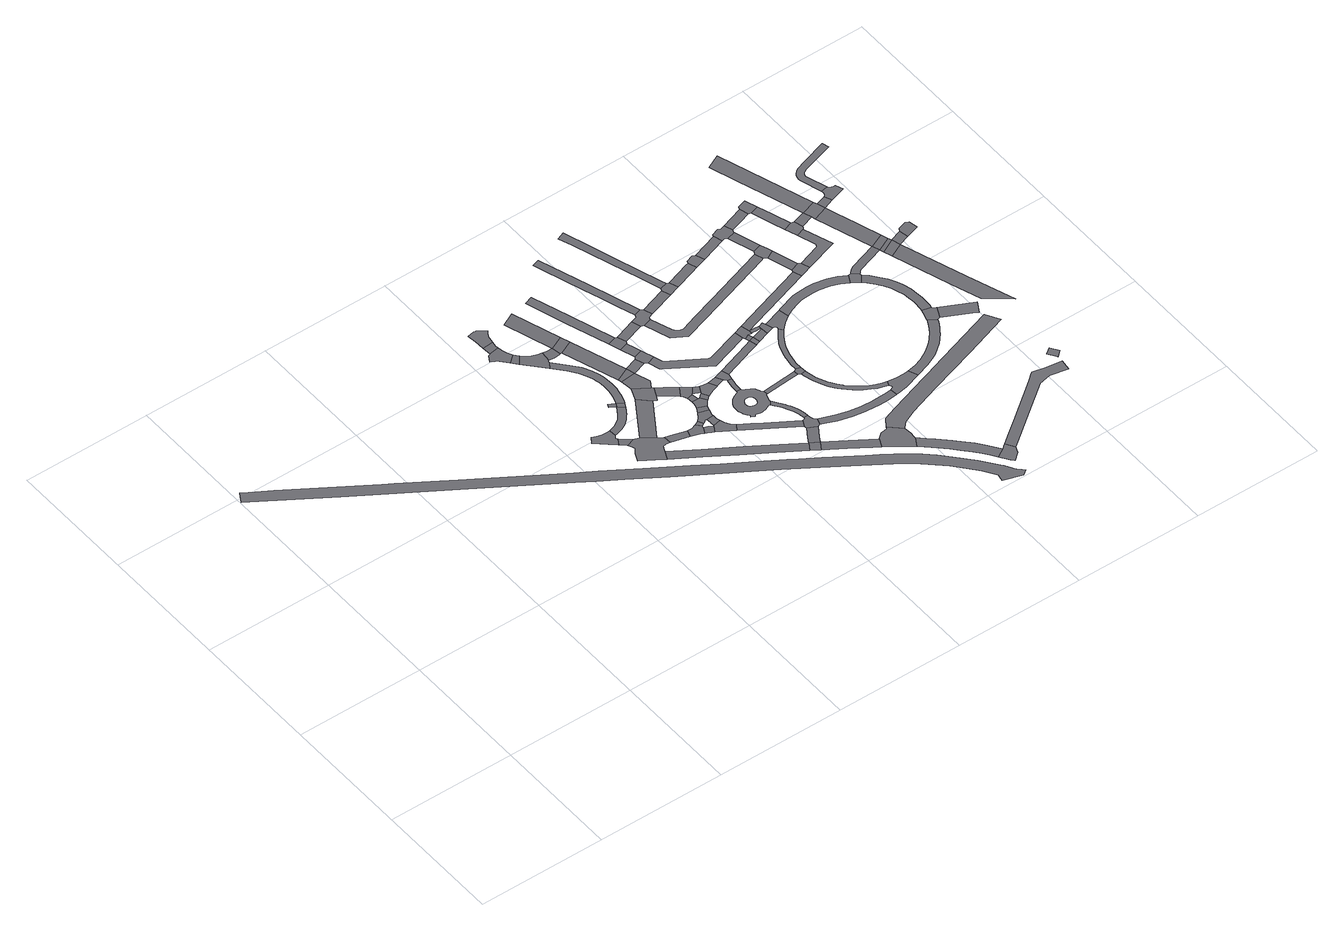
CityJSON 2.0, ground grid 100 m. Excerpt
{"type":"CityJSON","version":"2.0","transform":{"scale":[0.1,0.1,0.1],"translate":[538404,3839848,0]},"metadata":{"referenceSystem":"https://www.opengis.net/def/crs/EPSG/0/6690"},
"CityObjects":{
"road1":{"type":"Road","attributes":{"RoadStructureAttribute.sectionType":"1"},"geometry":[{"type":"MultiSurface","lod":"1","boundaries":[[[0,1,2,3,4,5,6,7,8,9,10,11,12,13,14,15,16,17,18,19,20,21,22,23,24,25,26,27,28,29,30,31,32,33,34,35,36,37,38,39,40,41,42,43,44,45,46,47,48,49,50,51,52,53,54,55,56,57]]]}]},
"road2":{"type":"Road","geometry":[{"type":"MultiSurface","lod":"1","boundaries":[[[58,59,60,61,62,63,64,65,66,67,68,69]]]}]},
"road3":{"type":"Road","attributes":{"RoadStructureAttribute.sectionType":"1"},"geometry":[{"type":"MultiSurface","lod":"1","boundaries":[[[70,65,64,71,72]]]}]},
"road4":{"type":"Road","geometry":[{"type":"MultiSurface","lod":"1","boundaries":[[[72,71,73,74,75,76,77,78,79,80,81,82,83,84,85,86]]]}]},
"road5":{"type":"Road","attributes":{"RoadStructureAttribute.sectionType":"1"},"geometry":[{"type":"MultiSurface","lod":"1","boundaries":[[[87,88,89,90,91,92,93,69,68,94,95,96,97,98,99,100]]]}]},
"road6":{"type":"Road","geometry":[{"type":"MultiSurface","lod":"1","boundaries":[[[101,102,103,104,105,106,107,108,109,110,111,112]]]}]},
"road7":{"type":"Road","attributes":{"RoadStructureAttribute.sectionType":"1"},"geometry":[{"type":"MultiSurface","lod":"1","boundaries":[[[113,114,115,104,103]]]}]},
"road8":{"type":"Road","attributes":{"RoadStructureAttribute.sectionType":"1"},"geometry":[{"type":"MultiSurface","lod":"1","boundaries":[[[112,111,116,117]]]}]},
"road9":{"type":"Road","geometry":[{"type":"MultiSurface","lod":"1","boundaries":[[[118,119,87,120]]]}]},
"road10":{"type":"Road","geometry":[{"type":"MultiSurface","lod":"1","boundaries":[[[121,122,123,124,125,115,114,126,127,128,129,130]]]}]},
"road11":{"type":"Road","attributes":{"RoadStructureAttribute.sectionType":"1"},"geometry":[{"type":"MultiSurface","lod":"1","boundaries":[[[131,83,82,132,133]]]}]},
"road12":{"type":"Road","geometry":[{"type":"MultiSurface","lod":"1","boundaries":[[[134,135,136,117,116,137,138,139,140,141]]]}]},
"road13":{"type":"Road","attributes":{"RoadStructureAttribute.sectionType":"1"},"geometry":[{"type":"MultiSurface","lod":"1","boundaries":[[[142,86,85,143]]]}]},
"road14":{"type":"Road","geometry":[{"type":"MultiSurface","lod":"1","boundaries":[[[120,87,100,144,145]]]}]},
"road15":{"type":"Road","attributes":{"RoadStructureAttribute.sectionType":"1"},"geometry":[{"type":"MultiSurface","lod":"1","boundaries":[[[146,147,148,149,150,151,152,153,154,155,156,157,158,138,137,159,160,161,162,163,164,165,166,167,168,169,170,120,145]]]}]},
"road16":{"type":"Road","geometry":[{"type":"MultiSurface","lod":"1","boundaries":[[[171,172,133,132,173,174,175,176,177,178]]]}]},
"road17":{"type":"Road","attributes":{"RoadStructureAttribute.sectionType":"1"},"geometry":[{"type":"MultiSurface","lod":"1","boundaries":[[[179,180,181,79,78,182,183,184,185,186]]]}]},
"road18":{"type":"Road","attributes":{"RoadStructureAttribute.sectionType":"1"},"geometry":[{"type":"MultiSurface","lod":"1","boundaries":[[[187,141,140,188,189,190,191,192]]]}]},
"road19":{"type":"Road","attributes":{"RoadStructureAttribute.sectionType":"1"},"geometry":[{"type":"MultiSurface","lod":"1","boundaries":[[[193,194,195,176,175,196,197,198,199]]]}]},
"road20":{"type":"Road","geometry":[{"type":"MultiSurface","lod":"1","boundaries":[[[200,201,171,178,202]]]}]},
"road21":{"type":"Road","attributes":{"RoadStructureAttribute.sectionType":"1"},"geometry":[{"type":"MultiSurface","lod":"1","boundaries":[[[203,204,142,143,205,206,207,208,209]]]}]},
"road22":{"type":"Road","attributes":{"RoadStructureAttribute.sectionType":"1"},"geometry":[{"type":"MultiSurface","lod":"1","boundaries":[[[210,211,192,212]]]}]},
"road23":{"type":"Road","geometry":[{"type":"MultiSurface","lod":"1","boundaries":[[[212,192,191,213,214]]]}]},
"road24":{"type":"Road","attributes":{"RoadStructureAttribute.sectionType":"1"},"geometry":[{"type":"MultiSurface","lod":"1","boundaries":[[[214,213,215,216]]]}]},
"road25":{"type":"Road","geometry":[{"type":"MultiSurface","lod":"1","boundaries":[[[217,218,219,203,209]]]}]},
"road26":{"type":"Road","geometry":[{"type":"MultiSurface","lod":"1","boundaries":[[[220,221,222,223,224,199,198,225,226]]]}]},
"road27":{"type":"Road","geometry":[{"type":"MultiSurface","lod":"1","boundaries":[[[227,228,200,202,229,230,231,232,233,234,235]]]}]},
"road28":{"type":"Road","geometry":[{"type":"MultiSurface","lod":"1","boundaries":[[[216,215,219,218]]]}]},
"road29":{"type":"Road","attributes":{"RoadStructureAttribute.sectionType":"1"},"geometry":[{"type":"MultiSurface","lod":"1","boundaries":[[[236,237,238,233,232,239,240,241,242,243,224,223]]]}]},
"road30":{"type":"Road","attributes":{"RoadStructureAttribute.sectionType":"1"},"geometry":[{"type":"MultiSurface","lod":"1","boundaries":[[[244,208,207,245,246,247]]]}]},
"road31":{"type":"Road","attributes":{"RoadStructureAttribute.sectionType":"1"},"geometry":[{"type":"MultiSurface","lod":"1","boundaries":[[[248,227,235,249]]]}]},
"road32":{"type":"Road","geometry":[{"type":"MultiSurface","lod":"1","boundaries":[[[250,251,248,249,252,253,254,255,256,257]]]}]},
"road33":{"type":"Road","geometry":[{"type":"MultiSurface","lod":"1","boundaries":[[[258,259,260,261,250,257]]]}]},
"road34":{"type":"Road","geometry":[{"type":"MultiSurface","lod":"1","boundaries":[[[262,216,218,263]]]}]},
"road35":{"type":"Road","geometry":[{"type":"MultiSurface","lod":"1","boundaries":[[[264,247,246,265,266,261,260,267,268,269]]]}]},
"road36":{"type":"Road","geometry":[{"type":"MultiSurface","lod":"1","boundaries":[[[270,271,272,273,254,253,274,275]]]}]},
"road37":{"type":"Road","attributes":{"RoadStructureAttribute.sectionType":"1"},"geometry":[{"type":"MultiSurface","lod":"1","boundaries":[[[269,268,276,277,278,279,280]]]}]},
"road38":{"type":"Road","attributes":{"RoadStructureAttribute.sectionType":"1"},"geometry":[{"type":"MultiSurface","lod":"1","boundaries":[[[281,282,226,225,283,284]]]}]},
"road39":{"type":"Road","geometry":[{"type":"MultiSurface","lod":"1","boundaries":[[[285,286,287,288,289,290,291,292]]]}]},
"road40":{"type":"Road","geometry":[{"type":"MultiSurface","lod":"1","boundaries":[[[186,185,293,294,295]]]}]},
"road41":{"type":"Road","geometry":[{"type":"MultiSurface","lod":"1","boundaries":[[[296,297,262,263,298,299]]]}]},
"road42":{"type":"Road","geometry":[{"type":"MultiSurface","lod":"1","boundaries":[[[300,301,302,297,296]]]}]},
"road43":{"type":"Road","geometry":[{"type":"MultiSurface","lod":"1","boundaries":[[[292,291,302,301,303,304]]]}]},
"road44":{"type":"Road","attributes":{"RoadStructureAttribute.sectionType":"1"},"geometry":[{"type":"MultiSurface","lod":"1","boundaries":[[[305,306,280,279,307,270,275,308,309,310,311]]]}]},
"road45":{"type":"Road","attributes":{"RoadStructureAttribute.sectionType":"1"},"geometry":[{"type":"MultiSurface","lod":"1","boundaries":[[[312,313,186,295,314,315]]]}]},
"road46":{"type":"Road","attributes":{"RoadStructureAttribute.sectionType":"1"},"geometry":[{"type":"MultiSurface","lod":"1","boundaries":[[[316,317,318,319,320,321,322,323,324,325,326,327,328,329,330,331,332,333,334,335,336,337,338,339,340,341,342,343,344,345,346,347,348,349,350,351,352,353,354,355,356,357,358,359,360,361,362,363,364,365,366,367],[368,369,370,371,372,373,374,375,376,377,378,379,380,381,382,383,384,385,386,387,388,389,390,391]]]}]},
"road47":{"type":"Road","attributes":{"RoadStructureAttribute.sectionType":"1"},"geometry":[{"type":"MultiSurface","lod":"1","boundaries":[[[392,393,311,310,394]]]}]},
"road48":{"type":"Road","geometry":[{"type":"MultiSurface","lod":"1","boundaries":[[[395,396,304,303,397]]]}]},
"road49":{"type":"Road","attributes":{"RoadStructureAttribute.sectionType":"1"},"geometry":[{"type":"MultiSurface","lod":"1","boundaries":[[[398,399,400,401,316,367,402,403,404,405]]]}]},
"road50":{"type":"Road","attributes":{"RoadStructureAttribute.sectionType":"1"},"geometry":[{"type":"MultiSurface","lod":"1","boundaries":[[[406,295,294,407,408,409,410]]]}]},
"road51":{"type":"Road","geometry":[{"type":"MultiSurface","lod":"1","boundaries":[[[411,412,413,414,415,416,417,284,283,312,315,418,419]]]}]},
"road52":{"type":"Road","geometry":[{"type":"MultiSurface","lod":"1","boundaries":[[[420,392,394,421,422,398,405,423]]]}]},
"road53":{"type":"Road","attributes":{"RoadStructureAttribute.sectionType":"1"},"geometry":[{"type":"MultiSurface","lod":"1","boundaries":[[[424,425,426,427,428,429,430,431,348,347,432,433,434,435,436,437,438,439,415,414]]]}]},
"road54":{"type":"Road","geometry":[{"type":"MultiSurface","lod":"1","boundaries":[[[440,441,442,443,299,298,444,445,446,447,448,449,450]]]}]},
"road55":{"type":"Road","geometry":[{"type":"MultiSurface","lod":"1","boundaries":[[[451,452,453,395,397,454,455,456,457,458]]]}]},
"road56":{"type":"Road","geometry":[{"type":"MultiSurface","lod":"1","boundaries":[[[459,460,461,462,463,464,465,466,452,451]]]}]},
"road57":{"type":"Road","attributes":{"RoadStructureAttribute.sectionType":"1"},"geometry":[{"type":"MultiSurface","lod":"1","boundaries":[[[467,468,356,355,469,470]]]}]},
"road58":{"type":"Road","geometry":[{"type":"MultiSurface","lod":"1","boundaries":[[[471,472,473,410,409,474,475,476,477,478,479,480,481,482,483]]]}]},
"road59":{"type":"Road","attributes":{"RoadStructureAttribute.sectionType":"1"},"geometry":[{"type":"MultiSurface","lod":"1","boundaries":[[[484,485,420,423,486,487]]]}]},
"road60":{"type":"Road","attributes":{"RoadStructureAttribute.sectionType":"1"},"geometry":[{"type":"MultiSurface","lod":"1","boundaries":[[[488,489,490,491,492,493,494,495,419,418,496,497,498,499,500,501,502,503,504,505]]]}]},
"road61":{"type":"Road","geometry":[{"type":"MultiSurface","lod":"1","boundaries":[[[506,458,457,507,508]]]}]},
"road62":{"type":"Road","geometry":[{"type":"MultiSurface","lod":"1","boundaries":[[[509,510,467,470,511,512,513,514,515]]]}]},
"road63":{"type":"Road","attributes":{"RoadStructureAttribute.sectionType":"1"},"geometry":[{"type":"MultiSurface","lod":"1","boundaries":[[[516,517,518,519,520,521,522,523,524,525,526,478,477,527,528,529,530,531,532,533,534,535,536,537,538]]]}]},
"road64":{"type":"Road","geometry":[{"type":"MultiSurface","lod":"1","boundaries":[[[539,484,487,540,541]]]}]},
"road65":{"type":"Road","geometry":[{"type":"MultiSurface","lod":"1","boundaries":[[[542,543,484,539]]]}]},
"road66":{"type":"Road","geometry":[{"type":"MultiSurface","lod":"1","boundaries":[[[544,545,450,449,543,542,546,547]]]}]},
"road67":{"type":"Road","geometry":[{"type":"MultiSurface","lod":"1","boundaries":[[[548,549,550,551,552,553,554,555,556,557]]]}]},
"road68":{"type":"Road","attributes":{"RoadStructureAttribute.sectionType":"1"},"geometry":[{"type":"MultiSurface","lod":"1","boundaries":[[[558,559,560,539,541,561]]]}]},
"road69":{"type":"Road","geometry":[{"type":"MultiSurface","lod":"1","boundaries":[[[557,556,562,506,508,563,564,565]]]}]},
"road70":{"type":"Road","attributes":{"RoadStructureAttribute.sectionType":"1"},"geometry":[{"type":"MultiSurface","lod":"1","boundaries":[[[566,567,568,569,570,571,572,573,574,575,576,577,578,513,512,579,580,581,582,583,584,585,586,587,588,589,590,591,592,593]]]}]},
"road71":{"type":"Road","attributes":{"RoadStructureAttribute.sectionType":"1"},"geometry":[{"type":"MultiSurface","lod":"1","boundaries":[[[594,595,596,597,598,599,600,601,602,603,509,515,604,605,606,607,608,609,610,611,612]]]}]},
"road72":{"type":"Road","geometry":[{"type":"MultiSurface","lod":"1","boundaries":[[[613,547,546,614,615,616,617]]]}]},
"road73":{"type":"Road","geometry":[{"type":"MultiSurface","lod":"1","boundaries":[[[618,619,620,538,537,621,622,623,624,625]]]}]},
"road74":{"type":"Road","geometry":[{"type":"MultiSurface","lod":"1","boundaries":[[[626,627,628,629,630,631,632,455,454,633,634,635,636,637,638]]]}]},
"road75":{"type":"Road","geometry":[{"type":"MultiSurface","lod":"1","boundaries":[[[639,640,617,616,558,561,641,642]]]}]},
"road76":{"type":"Road","geometry":[{"type":"MultiSurface","lod":"1","boundaries":[[[643,644,645,646,565,564,647,648,649,650]]]}]},
"road77":{"type":"Road","geometry":[{"type":"MultiSurface","lod":"1","boundaries":[[[651,642,641,652,653,654,594,612,655,656]]]}]},
"road78":{"type":"Road","geometry":[{"type":"MultiSurface","lod":"1","boundaries":[[[657,658,593,592,659,660,661,505,504,662,663,664,665]]]}]},
"road79":{"type":"Road","geometry":[{"type":"MultiSurface","lod":"1","boundaries":[[[666,667,544,547,668,669]]]}]},
"road80":{"type":"Road","geometry":[{"type":"MultiSurface","lod":"1","boundaries":[[[670,671,643,650,672,673]]]}]},
"road81":{"type":"Road","attributes":{"RoadStructureAttribute.sectionType":"1"},"geometry":[{"type":"MultiSurface","lod":"1","boundaries":[[[674,675,676,677,678,679,471,483,680,681,682,683,684,685,686]]]}]},
"road82":{"type":"Road","geometry":[{"type":"MultiSurface","lod":"1","boundaries":[[[687,673,672,688]]]}]},
"road83":{"type":"Road","attributes":{"RoadStructureAttribute.sectionType":"1"},"geometry":[{"type":"MultiSurface","lod":"1","boundaries":[[[689,690,691,692,693,694,695,696,651,656,697,698,699,700,701,702,703,704,705,706,707]]]}]},
"road84":{"type":"Road","attributes":{"RoadStructureAttribute.sectionType":"1"},"geometry":[{"type":"MultiSurface","lod":"1","boundaries":[[[708,709,710,711,712,713,714,618,625,715,716,717,718,719,720,721]]]}]},
"road85":{"type":"Road","attributes":{"RoadStructureAttribute.sectionType":"1"},"geometry":[{"type":"MultiSurface","lod":"1","boundaries":[[[722,723,724,725,726,727,728,729,730,731,732,665,664,733,734,735,736,737,738,739,740,741,742,743]]]}]},
"road86":{"type":"Road","geometry":[{"type":"MultiSurface","lod":"1","boundaries":[[[744,745,746,747,687,688,748,749,750,751,752]]]}]},
"road87":{"type":"Road","geometry":[{"type":"MultiSurface","lod":"1","boundaries":[[[753,754,755,756,757,626,638,758,759]]]}]},
"road88":{"type":"Road","geometry":[{"type":"MultiSurface","lod":"1","boundaries":[[[750,749,756,755]]]}]},
"road89":{"type":"Road","geometry":[{"type":"MultiSurface","lod":"1","boundaries":[[[760,759,758,761,762,763]]]}]},
"road90":{"type":"Road","geometry":[{"type":"MultiSurface","lod":"1","boundaries":[[[763,762,666,669,764,765,766]]]}]},
"road91":{"type":"Road","geometry":[{"type":"MultiSurface","lod":"1","boundaries":[[[767,768,744,752,769,770]]]}]},
"road92":{"type":"Road","geometry":[{"type":"MultiSurface","lod":"1","boundaries":[[[707,706,771,772,773,774,775]]]}]},
"road93":{"type":"Road","geometry":[{"type":"MultiSurface","lod":"1","boundaries":[[[776,777,778,722,743,779,780,781,782]]]}]},
"road94":{"type":"Road","attributes":{"RoadStructureAttribute.sectionType":"1"},"geometry":[{"type":"MultiSurface","lod":"1","boundaries":[[[783,784,785,786,787,788,789,790,791,792,773,772,793,794,795,796,797,798,799,800,801,802,776,782]]]}]},
"road95":{"type":"Road","geometry":[{"type":"MultiSurface","lod":"1","boundaries":[[[803,804,805,806,807,766,765]]]}]},
"road96":{"type":"Road","geometry":[{"type":"MultiSurface","lod":"1","boundaries":[[[808,809,767,770,810,811]]]}]},
"road97":{"type":"Road","geometry":[{"type":"MultiSurface","lod":"1","boundaries":[[[812,811,810,813,814,815]]]}]},
"road98":{"type":"Road","geometry":[{"type":"MultiSurface","lod":"1","boundaries":[[[815,814,816,805,804,817,818,819]]]}]},
"road99":{"type":"Road","geometry":[{"type":"MultiSurface","lod":"1","boundaries":[[[780,779,820,821,822]]]}]},
"road100":{"type":"Road","attributes":{"RoadStructureAttribute.sectionType":"1"},"geometry":[{"type":"MultiSurface","lod":"1","boundaries":[[[823,824,825,826,827,775,774,828,829,830,831,832]]]}]},
"road101":{"type":"Road","geometry":[{"type":"MultiSurface","lod":"1","boundaries":[[[833,834,835,836,837]]]}]},
"road102":{"type":"Road","geometry":[{"type":"MultiSurface","lod":"1","boundaries":[[[838,819,818,839]]]}]},
"road103":{"type":"Road","attributes":{"RoadStructureAttribute.sectionType":"1"},"geometry":[{"type":"MultiSurface","lod":"1","boundaries":[[[840,841,842,843,838,844]]]}]},
"road104":{"type":"Road","geometry":[{"type":"MultiSurface","lod":"1","boundaries":[[[844,838,839,845,846,847]]]}]},
"road105":{"type":"Road","attributes":{"RoadStructureAttribute.sectionType":"1"},"geometry":[{"type":"MultiSurface","lod":"1","boundaries":[[[848,849,846,845,823,850]]]}]},
"road106":{"type":"Road","geometry":[{"type":"MultiSurface","lod":"1","boundaries":[[[850,823,832,851]]]}]},
"road107":{"type":"Road","attributes":{"RoadStructureAttribute.sectionType":"1"},"geometry":[{"type":"MultiSurface","lod":"1","boundaries":[[[851,832,852,853]]]}]},
"road108":{"type":"Road","geometry":[{"type":"MultiSurface","lod":"1","boundaries":[[[853,852,854,855]]]}]},
"road109":{"type":"Road","attributes":{"RoadStructureAttribute.sectionType":"1"},"geometry":[{"type":"MultiSurface","lod":"1","boundaries":[[[856,855,854,857,858,859]]]}]},
"road110":{"type":"Road","attributes":{"RoadStructureAttribute.sectionType":"1"},"geometry":[{"type":"MultiSurface","lod":"1","boundaries":[[[860,847,846,861]]]}]},
"road111":{"type":"Road","geometry":[{"type":"MultiSurface","lod":"1","boundaries":[[[862,853,855,863]]]}]},
"road112":{"type":"Road","geometry":[{"type":"MultiSurface","lod":"1","boundaries":[[[864,865,866,867,868,869,870,871,860,861,872,873]]]}]},
"road113":{"type":"Road","geometry":[{"type":"MultiSurface","lod":"1","boundaries":[[[874,875,876,862,863,877,878]]]}]},
"road114":{"type":"Road","attributes":{"RoadStructureAttribute.sectionType":"1"},"geometry":[{"type":"MultiSurface","lod":"1","boundaries":[[[879,880,881,882,883,884,885,886,887,868,867,888,889,890,891,892,893,894]]]}]}
},
"vertices":[
[4348,38,0],[4331,55,0],[4315,70,0],[4305,84,0],[4302,88,0],[4295,98,0],[4289,108,0],[4258,160,0],[4253,166,0],[4149,303,0],[4034,434,0],[3964,508,0],[3891,574,0],[3744,689,0],[3667,739,0],[3585,793,0],[3342,953,0],[3213,1036,0],[3144,1079,0],[2970,1190,0],[2770,1317,0],[2603,1423,0],[2331,1596,0],[2182,1692,0],[2082,1755,0],[2009,1801,0],[1941,1843,0],[1292,2257,0],[930,2489,0],[861,2533,0],[251,2923,0],[182,2967,0],[108,3014,0],[58,3046,0],[8,2968,0],[58,2936,0],[570,2608,0],[1243,2181,0],[1892,1767,0],[2009,1691,0],[2172,1588,0],[2427,1426,0],[2721,1239,0],[2843,1162,0],[3057,1028,0],[3275,888,0],[3503,737,0],[3624,658,0],[3743,575,0],[3829,504,0],[3901,441,0],[3970,372,0],[4046,286,0],[4112,205,0],[4176,113,0],[4172,93,0],[4164,54,0],[4309,8,0],
[2337,2008,0],[2306,2012,0],[2268,2023,0],[2234,2038,0],[2203,1990,0],[2285,1915,0],[2334,1870,0],[2364,1918,0],[2358,1932,0],[2361,1942,0],[2373,1955,0],[2368,2012,0],
[2432,1860,0],[2379,1829,0],[2443,1853,0],
[2396,1803,0],[2404,1779,0],[2376,1741,0],[2346,1672,0],[2494,1577,0],[2511,1566,0],[2541,1636,0],[2563,1678,0],[2594,1685,0],[2623,1683,0],[2621,1741,0],[2602,1752,0],[2577,1768,0],[2486,1838,0],
[2543,2162,0],[2505,2100,0],[2503,2097,0],[2476,2066,0],[2448,2043,0],[2418,2027,0],[2380,2014,0],[2392,1958,0],[2441,1974,0],[2480,1995,0],[2516,2025,0],[2545,2059,0],[2549,2063,0],[2586,2123,0],
[2265,3007,0],[2254,3047,0],[2249,3078,0],[2171,3066,0],[2165,3061,0],[2156,3059,0],[2126,3010,0],[2157,2993,0],[2164,2989,0],[2179,2973,0],[2228,2919,0],[2287,2969,0],
[2246,3106,0],[2249,3142,0],[2168,3138,0],
[2268,2873,0],[2316,2934,0],
[2510,2217,0],[2495,2190,0],[2557,2190,0],
[2219,3292,0],[2211,3298,0],[2155,3285,0],[2163,3214,0],[2167,3178,0],[2256,3171,0],[2263,3205,0],[2280,3236,0],[2290,3249,0],[2231,3295,0],
[2665,1728,0],[2764,1643,0],[2779,1696,0],
[2424,2867,0],[2381,2884,0],[2346,2908,0],[2405,2716,0],[2438,2766,0],[2439,2777,0],[2445,2782,0],[2454,2862,0],
[2680,2141,0],[2765,2061,0],
[2592,2133,0],[2603,2155,0],
[2613,2174,0],[2617,2185,0],[2630,2224,0],[2638,2260,0],[2645,2298,0],[2649,2350,0],[2646,2405,0],[2639,2443,0],[2631,2479,0],[2614,2530,0],[2580,2595,0],[2526,2664,0],[2450,2752,0],[2482,2628,0],[2531,2564,0],[2561,2508,0],[2576,2463,0],[2583,2432,0],[2589,2399,0],[2592,2351,0],[2589,2305,0],[2582,2271,0],[2575,2239,0],[2567,2216,0],[2561,2196,0],
[2857,1710,0],[2820,1697,0],[2803,1632,0],[2845,1617,0],[2857,1610,0],[2883,1659,0],[2880,1667,0],[2886,1673,0],
[3192,1222,0],[2988,1353,0],[2751,1502,0],[2711,1440,0],[2918,1309,0],[3084,1202,0],[3315,1057,0],[3354,1118,0],
[2485,2857,0],[2483,2779,0],[2492,2778,0],[2531,2780,0],[2542,2782,0],[2533,2857,0],
[2922,1640,0],[2914,1645,0],[2903,1651,0],[2888,1594,0],[2899,1588,0],[2918,1577,0],[2948,1626,0],
[2887,1726,0],[2874,1719,0],[2908,1684,0],
[2719,2235,0],[2689,2155,0],[2792,2045,0],[2805,2067,0],[2813,2081,0],[2846,2154,0],[2832,2164,0],
[2514,3276,0],[2410,3225,0],[2637,2908,0],
[2557,2784,0],[2662,2835,0],
[2702,2354,0],[2806,2405,0],
[2867,2218,0],[2828,2338,0],[2710,2329,0],
[3043,1578,0],[3024,1611,0],[3014,1635,0],[3011,1642,0],[2954,1628,0],[3043,1499,0],[3073,1547,0],
[2937,1789,0],[2913,1754,0],[2923,1695,0],[2937,1707,0],[2943,1707,0],[2947,1703,0],[3003,1706,0],[3002,1721,0],[3014,1766,0],
[3006,1664,0],[3004,1672,0],[3004,1680,0],[2948,1680,0],[2949,1670,0],[2949,1665,0],[2950,1657,0],[2950,1656,0],
[2903,2116,0],[2848,2059,0],[2939,1986,0],[2984,2052,0],
[2958,1830,0],[3028,1802,0],
[2971,1892,0],[2969,1868,0],[3052,1836,0],[3064,1846,0],[3030,1892,0],[3022,1889,0],[3020,1890,0],[3018,1891,0],
[3014,1926,0],[3012,1937,0],[3010,1947,0],[2965,1935,0],
[2911,2440,0],[2934,2374,0],
[3024,2020,0],[2942,1981,0],[2952,1964,0],[3012,1954,0],[3018,1955,0],[3051,1999,0],
[3066,1920,0],[3050,1908,0],[3049,1907,0],[3042,1902,0],[3087,1865,0],[3094,1871,0],
[3032,1947,0],[3039,1943,0],[3052,1937,0],[3068,1929,0],[3095,1980,0],
[3187,1475,0],[3160,1492,0],[3423,1259,0],[3450,1309,0],
[2806,3037,0],[2775,3131,0],[2712,3321,0],[2646,3299,0],[2699,3137,0],[2748,2990,0],[2856,2662,0],[2922,2684,0],
[3366,1025,0],[3380,1016,0],[3419,1076,0],
[2990,2480,0],[2923,2459,0],[2956,2360,0],[3022,2382,0],
[2972,2535,0],[2954,2589,0],[2887,2567,0],
[2964,2611,0],[2941,2677,0],
[3128,1974,0],[3106,1978,0],[3070,1924,0],[3139,1892,0],[3190,1908,0],[3194,1910,0],[3164,1970,0],
[3428,1238,0],[3378,1160,0],[3444,1118,0],[3498,1202,0],
[3266,1790,0],[3263,1782,0],[3260,1779,0],[3248,1773,0],[3214,1757,0],[3198,1746,0],[3196,1744,0],[3189,1737,0],[3172,1712,0],[3163,1688,0],[3160,1676,0],[3159,1663,0],[3159,1660,0],[3160,1636,0],[3168,1610,0],[3173,1598,0],[3189,1574,0],[3199,1564,0],[3204,1561,0],[3194,1546,0],[3221,1528,0],[3232,1545,0],[3234,1543,0],[3259,1536,0],[3272,1534,0],[3285,1534,0],[3297,1537,0],[3311,1540,0],[3342,1551,0],[3351,1557,0],[3356,1558,0],[3366,1555,0],[3387,1585,0],[3386,1590,0],[3386,1592,0],[3392,1611,0],[3399,1635,0],[3399,1637,0],[3404,1647,0],[3411,1649,0],[3408,1684,0],[3399,1689,0],[3396,1693,0],[3390,1707,0],[3380,1727,0],[3375,1734,0],[3373,1737,0],[3354,1753,0],[3325,1768,0],[3308,1777,0],[3300,1783,0],[3298,1789,0],[3253,1625,0],[3244,1637,0],[3241,1645,0],[3240,1657,0],[3240,1663,0],[3241,1667,0],[3244,1678,0],[3249,1684,0],[3252,1687,0],[3255,1690,0],[3270,1696,0],[3286,1697,0],[3293,1696,0],[3309,1687,0],[3312,1683,0],[3315,1680,0],[3321,1665,0],[3320,1645,0],[3315,1635,0],[3312,1629,0],[3308,1623,0],[3293,1616,0],[3278,1615,0],[3265,1618,0],
[3232,1983,0],[3203,1976,0],[3258,1931,0],
[3104,2731,0],[2957,2682,0],[3127,2665,0],
[3279,1910,0],[3277,1903,0],[3271,1869,0],[3268,1843,0],[3300,1841,0],[3302,1864,0],[3309,1900,0],[3310,1905,0],
[3581,973,0],[3526,921,0],[3667,826,0],[3717,792,0],[3749,860,0],
[3526,1266,0],[3514,1285,0],[3507,1308,0],[3506,1327,0],[3473,1324,0],[3469,1314,0],[3462,1310,0],[3517,1208,0],[3537,1261,0],
[3302,2006,0],[3269,1926,0],[3275,1920,0],[3320,1952,0],
[3504,1358,0],[3501,1372,0],[3494,1399,0],[3485,1422,0],[3465,1468,0],[3458,1481,0],[3449,1497,0],[3412,1552,0],[3384,1531,0],[3405,1499,0],[3419,1479,0],[3433,1453,0],[3453,1409,0],[3460,1388,0],[3467,1364,0],[3469,1354,0],
[3324,2146,0],[3323,2146,0],[3302,2149,0],[3044,2315,0],[2985,2270,0],[3000,2261,0],[3256,2095,0],[3303,2065,0],[3581,2158,0],[3603,2165,0],[3589,2234,0],
[3218,2788,0],[3161,2769,0],[3154,2748,0],[3150,2654,0],[3216,2677,0],[3223,2697,0],[3259,2709,0],[3237,2775,0],
[3148,2999,0],[3089,3180,0],[2960,3570,0],[2903,3551,0],[2925,3484,0],[3032,3161,0],[3072,3038,0],[3121,2892,0],
[3684,1707,0],[3602,1700,0],[3612,1666,0],[3686,1672,0],
[3857,923,0],[3846,907,0],[3793,897,0],[3793,740,0],[3809,730,0],[3874,680,0],[3907,653,0],[3945,722,0],[3917,741,0],[3947,725,0],[3948,742,0],[3951,781,0],[3946,837,0],
[3621,2113,0],[3575,2097,0],[3568,2035,0],[3634,2057,0],
[4032,1173,0],[3937,1170,0],[3932,1170,0],[3863,1175,0],[3839,1176,0],[3748,1190,0],[3652,1217,0],[3579,1245,0],[3546,1197,0],[3634,1163,0],[3736,1134,0],[3833,1119,0],[3909,1115,0],[3936,1113,0],[3992,1115,0],[4036,1116,0],[4097,1123,0],[4091,1179,0],
[3440,2843,0],[3281,2716,0],[3463,2777,0],
[3703,1719,0],[3695,1709,0],[3697,1668,0],[3707,1662,0],[3745,1667,0],[3742,1689,0],[3740,1711,0],
[4285,374,0],[4232,443,0],[4168,514,0],[4128,556,0],[4044,634,0],[4039,639,0],[4015,660,0],[3997,676,0],[3970,700,0],[3971,704,0],[3948,720,0],[3923,640,0],[3923,638,0],[3944,618,0],[3980,585,0],[3983,581,0],[4069,497,0],[4116,446,0],[4172,383,0],[4215,332,0],[4245,292,0],[4277,245,0],[4345,286,0],
[3659,2125,0],[3644,2060,0],[3671,2069,0],
[3647,2163,0],[3610,2145,0],
[3659,2258,0],[3648,2254,0],[3675,2163,0],[3675,2188,0],
[3492,2921,0],[3375,3276,0],[3312,3467,0],[3245,3672,0],[3189,3649,0],[3225,3541,0],[3319,3257,0],[3397,3020,0],[3448,2864,0],[3505,2882,0],
[3754,2157,0],[3703,2140,0],[3682,2133,0],[3757,2098,0],
[3442,2847,0],[3533,2800,0],[3547,2805,0],[3525,2871,0],
[4087,1266,0],[4045,1280,0],[4008,1297,0],[3964,1323,0],[3911,1362,0],[3868,1404,0],[3862,1410,0],[3835,1443,0],[3811,1479,0],[3806,1486,0],[3788,1521,0],[3765,1577,0],[3748,1641,0],[3711,1633,0],[3729,1565,0],[3754,1505,0],[3773,1467,0],[3779,1459,0],[3805,1420,0],[3818,1404,0],[3834,1384,0],[3887,1333,0],[3943,1291,0],[3990,1264,0],[4031,1244,0],[4076,1230,0],[4105,1222,0],[4120,1258,0],
[3842,2089,0],[3834,2081,0],[3814,2054,0],[3796,2032,0],[3760,1976,0],[3745,1940,0],[3726,1890,0],[3715,1844,0],[3714,1838,0],[3703,1768,0],[3741,1764,0],[3751,1831,0],[3752,1836,0],[3763,1879,0],[3780,1926,0],[3794,1958,0],[3827,2010,0],[3843,2031,0],[3864,2058,0],
[3730,2188,0],[3685,2163,0],[3704,2163,0],[3751,2163,0],[3751,2188,0],
[4387,317,0],[4371,305,0],[4362,298,0],[4327,175,0],[4347,149,0],[4407,199,0],[4422,235,0],[4428,248,0],
[4140,2739,0],[3654,2577,0],[3465,2514,0],[3340,2472,0],[3317,2476,0],[3291,2491,0],[3272,2514,0],[3217,2458,0],[3323,2393,0],[3517,2457,0],[3635,2497,0],[4143,2666,0],[4162,2672,0],
[3789,2199,0],[3759,2188,0],[3815,2118,0],[3799,2172,0],
[3735,2941,0],[3717,2935,0],[3627,2905,0],[3537,2875,0],[3591,2819,0],[3649,2839,0],[3707,2858,0],[3757,2875,0],
[3951,2223,0],[3835,2116,0],[3842,2109,0],[3844,2098,0],[3910,2103,0],[3969,2145,0],
[4248,1245,0],[4186,1247,0],[4115,1209,0],[4116,1194,0],[4109,1187,0],[4109,1124,0],[4191,1139,0],[4321,1180,0],[4289,1249,0],
[4243,2453,0],[3877,2330,0],[3760,2218,0],[4265,2386,0],
[3799,2979,0],[3742,2961,0],[3845,2904,0],[3823,2970,0],
[5013,1361,0],[4445,1172,0],[4387,1153,0],[4337,1136,0],[4011,1025,0],[3899,987,0],[3971,863,0],[3989,881,0],[4012,893,0],[4083,924,0],[4338,1010,0],[4717,1136,0],[5075,1255,0],
[4022,3037,0],[4044,2970,0],
[4454,2237,0],[4381,2263,0],[4285,2283,0],[4280,2284,0],[4230,2287,0],[4157,2281,0],[4110,2275,0],[3965,2228,0],[4024,2173,0],[4080,2196,0],[4129,2207,0],[4164,2212,0],[4231,2217,0],[4271,2215,0],[4277,2213,0],[4362,2196,0],[4425,2173,0],[4483,2142,0],[4516,2203,0],
[5030,723,0],[4952,739,0],[4940,741,0],[4927,732,0],[4869,686,0],[4564,453,0],[4447,363,0],[4468,279,0],[4646,416,0],[4917,623,0],[5013,645,0],[5015,645,0],[5151,617,0],[5163,701,0],
[4680,1554,0],[4665,1522,0],[4643,1482,0],[4615,1441,0],[4593,1414,0],[4586,1406,0],[4561,1380,0],[4526,1351,0],[4487,1323,0],[4414,1283,0],[4356,1262,0],[4429,1217,0],[4484,1241,0],[4525,1264,0],[4569,1295,0],[4609,1328,0],[4639,1360,0],[4671,1399,0],[4682,1415,0],[4703,1445,0],[4728,1491,0],[4739,1516,0],
[4140,3076,0],[4105,3064,0],[4085,3073,0],[4028,3055,0],[4069,2978,0],[4087,2969,0],[4156,2984,0],[4153,2991,0],[4162,3009,0],
[4242,2722,0],[4227,2766,0],[4221,2784,0],[4155,2763,0],[4153,2760,0],[4188,2662,0],[4251,2692,0],
[4310,2515,0],[4195,2638,0],[4249,2474,0],[4316,2496,0],
[4297,2397,0],[4357,2417,0],[4335,2483,0],
[4314,3134,0],[4220,3102,0],[4244,3036,0],[4336,3067,0],
[4495,2135,0],[4543,2099,0],[4588,2154,0],[4584,2166,0],[4536,2203,0],
[4705,1645,0],[4700,1623,0],[4682,1564,0],[4759,1520,0],[4803,1608,0],[4781,1619,0],[4773,1632,0],
[4777,1653,0],[4782,1739,0],[4778,1799,0],[4771,1849,0],[4751,1915,0],[4734,1959,0],[4704,2018,0],[4682,2049,0],[4670,2064,0],[4625,2119,0],[4574,2071,0],[4615,2021,0],[4624,2009,0],[4644,1982,0],[4670,1931,0],[4684,1892,0],[4702,1834,0],[4708,1791,0],[4712,1738,0],[4708,1662,0],
[4616,2503,0],[4540,2729,0],[4474,2707,0],[4522,2562,0],[4511,2542,0],
[4391,3178,0],[4324,3156,0],[4356,3059,0],[4423,3082,0],
[4461,2968,0],[4412,2892,0],[4442,2804,0],[4508,2827,0],
[4458,2755,0],[4547,2741,0],[4554,2752,0],[4532,2819,0],
[4961,1419,0],[4999,1400,0],[5049,1484,0],
[4808,2322,0],[4593,2250,0],[4572,2238,0],[4563,2231,0],[4544,2212,0],[4589,2171,0],[4603,2186,0],[4605,2188,0],[4618,2195,0],[4827,2266,0],
[5167,850,0],[5120,818,0],[5162,754,0],[5165,749,0],[5207,789,0],
[4631,2851,0],[4653,2785,0],
[4541,3505,0],[4501,3623,0],[4392,3570,0],[4462,3360,0],[4746,2890,0],
[4661,2759,0],[4776,2798,0],[4755,2861,0],
[4818,2672,0],[4814,2685,0],[4917,2375,0],
[4936,2319,0],
[4837,2237,0],[4946,2290,0],
[4859,2171,0],[4968,2224,0],
[5135,1722,0],[5009,1720,0],[5089,1497,0],[5268,1350,0],
[4834,2885,0],[4859,2828,0],
[5038,2321,0],[5053,2253,0],
[4943,2925,0],[4930,2928,0],[4916,2937,0],[4907,2948,0],[4854,2937,0],[4856,2923,0],[4854,2909,0],[4847,2897,0],[4978,2867,0],[4958,2927,0],
[5130,2361,0],[5117,2368,0],[5051,2346,0],[5156,2287,0],[5141,2356,0],
[5128,3292,0],[4931,3228,0],[4853,3200,0],[4833,3188,0],[4819,3174,0],[4807,3157,0],[4802,3136,0],[4799,3118,0],[4802,3096,0],[4854,3106,0],[4853,3120,0],[4856,3131,0],[4863,3143,0],[4874,3152,0],[4895,3160,0],[5143,3241,0]
]}
